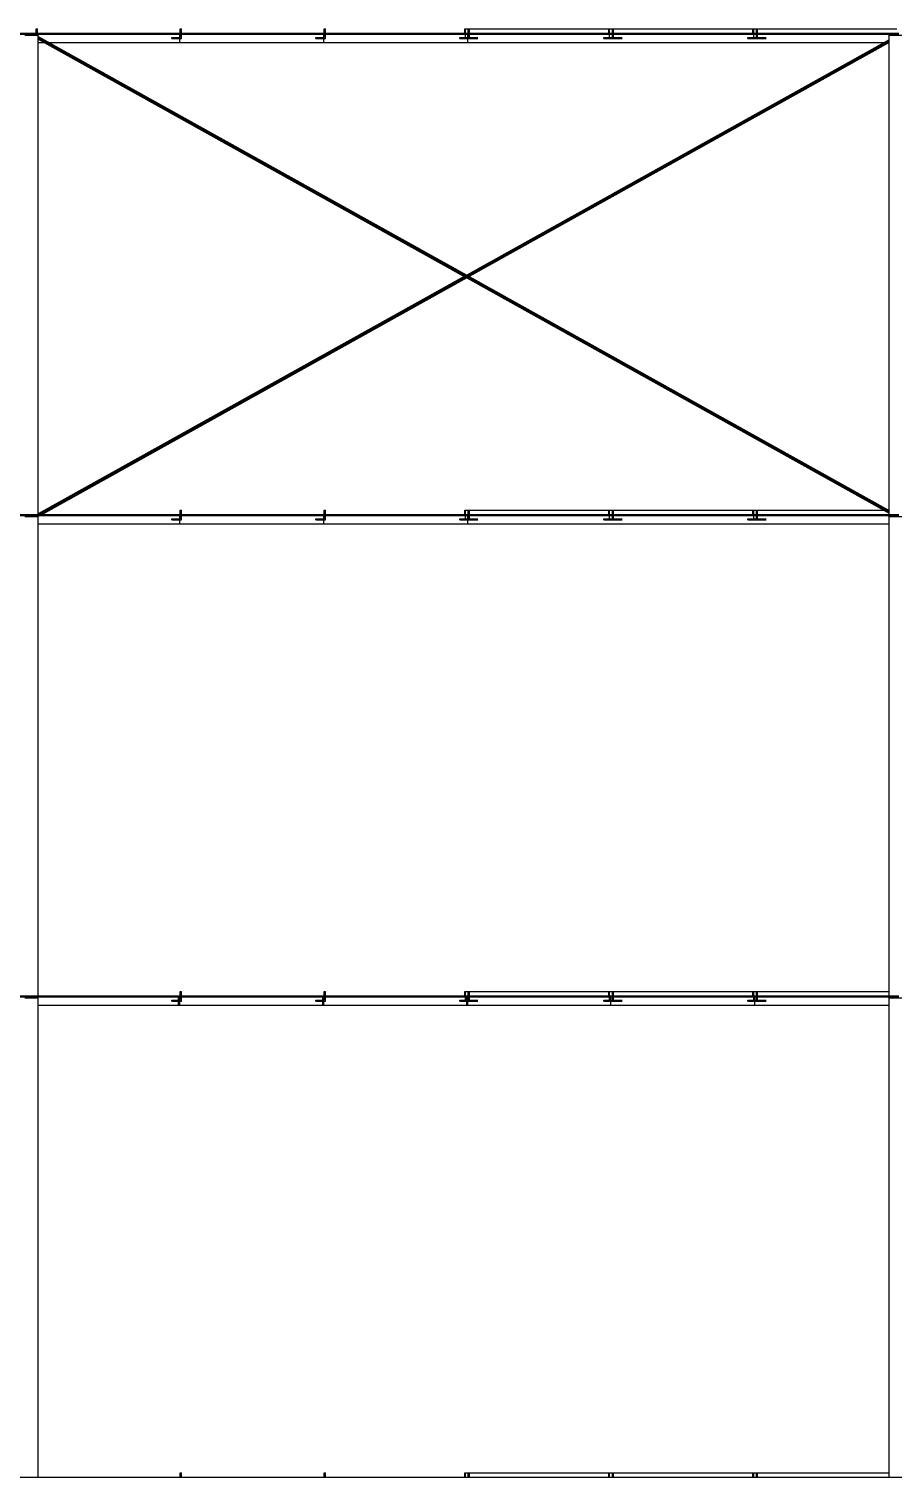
# Model space of a CAD drawing. Header units: inches. Extents: x -37 to 842, y -205 to 94.
# Drawn here: x 10.07 to 13.66, y -194.46 to -188.44 of the extents above; entities that cross this region are included whole.
import ezdxf

# ---------------------------------------------------------------- set-up
doc = ezdxf.new("R2010")
doc.units = ezdxf.units.IN
doc.header["$MEASUREMENT"] = 0
doc.layers.add('Planta_coberta-VIS', color=7, linetype='Continuous')

msp = doc.modelspace()

# ---------------------------------------------------------------- linework, layer by layer
at = {"layer": 'Planta_coberta-VIS'}
for p, q in [((10.0989, -188.4566), (10.0989, -188.4398)), ((10.0989, -188.4398), (10.1039, -188.4398)), ((10.1039, -188.4566), (10.1039, -188.4398)), ((10.6972, -188.4566), (10.6972, -188.4398)), ((10.6972, -188.4398), (10.7022, -188.4398)), ((10.7022, -188.4566), (10.7022, -188.4398)), ((11.2956, -188.4566), (11.2956, -188.4398)), ((11.2956, -188.4398), (11.3006, -188.4398)), ((11.3006, -188.4566), (11.3006, -188.4398)), ((11.8791, -188.4398), (11.8826, -188.4398)), ((11.8791, -188.4566), (11.8791, -188.4398)), ((11.8826, -188.4398), (11.8939, -188.4398)), ((11.8826, -188.4566), (11.8826, -188.4398)), ((11.8939, -188.4566), (11.8939, -188.4398)), ((11.8939, -188.4398), (11.8989, -188.4398)), ((11.8989, -188.4566), (11.8989, -188.4398)), ((11.8989, -188.4398), (12.4774, -188.4398)), ((12.4774, -188.4398), (12.4809, -188.4398)), ((12.4774, -188.4566), (12.4774, -188.4398)), ((12.4809, -188.4398), (12.4922, -188.4398)), ((12.4809, -188.4566), (12.4809, -188.4398)), ((12.4922, -188.4566), (12.4922, -188.4398)), ((12.4922, -188.4398), (12.4972, -188.4398)), ((12.4972, -188.4566), (12.4972, -188.4398)), ((12.4972, -188.4398), (13.0757, -188.4398)), ((13.0757, -188.4398), (13.0793, -188.4398)), ((13.0757, -188.4566), (13.0757, -188.4398)), ((13.0793, -188.4398), (13.0906, -188.4398)), ((13.0793, -188.4566), (13.0793, -188.4398)), ((13.0906, -188.4566), (13.0906, -188.4398)), ((13.0906, -188.4398), (13.0956, -188.4398)), ((13.0956, -188.4566), (13.0956, -188.4398)), ((13.0956, -188.4398), (13.6741, -188.4398)), ((6.5023, -188.4566), (10.0923, -188.4566)), ((6.5023, -188.4616), (10.0923, -188.4616)), ((10.052, -188.466), (10.107, -188.466)), ((10.0899, -188.4638), (10.0859, -188.466)), ((10.0899, -188.4638), (10.086, -188.466)), ((10.09, -188.4639), (10.0862, -188.466)), ((10.0901, -188.4641), (10.0866, -188.466)), ((10.0903, -188.4643), (10.0872, -188.466)), ((10.0905, -188.4646), (10.0879, -188.466)), ((10.0907, -188.4649), (10.0887, -188.466)), ((10.091, -188.4653), (10.0897, -188.466)), ((10.0899, -188.4638), (10.0899, -188.4638)), ((10.09, -188.4639), (10.0899, -188.4638)), ((10.0901, -188.4641), (10.09, -188.4639)), ((10.0903, -188.4643), (10.0901, -188.4641)), ((10.0905, -188.4646), (10.0903, -188.4643)), ((10.0907, -188.4649), (10.0905, -188.4646)), ((10.091, -188.4653), (10.0907, -188.4649)), ((10.0913, -188.4657), (10.0907, -188.466)), ((10.0913, -188.4657), (10.091, -188.4653)), ((10.0914, -188.466), (10.0913, -188.4657)), ((10.0923, -188.4616), (10.0923, -188.4566)), ((10.0923, -188.4616), (10.0923, -188.4566)), ((10.0923, -188.4566), (13.6823, -188.4566)), ((10.0923, -188.466), (10.0923, -188.4616)), ((10.0923, -188.466), (10.0923, -188.4616)), ((10.0923, -188.4616), (13.6823, -188.4616)), ((10.0933, -188.4657), (10.0931, -188.466)), ((10.0936, -188.4653), (10.0933, -188.4657)), ((10.0933, -188.4657), (10.0939, -188.466)), ((10.0938, -188.4649), (10.0936, -188.4653)), ((10.0936, -188.4653), (10.0949, -188.466)), ((10.0941, -188.4646), (10.0938, -188.4649)), ((10.0938, -188.4649), (10.0959, -188.466)), ((10.0943, -188.4643), (10.0941, -188.4646)), ((10.0941, -188.4646), (10.0967, -188.466)), ((10.0944, -188.4641), (10.0943, -188.4643)), ((10.0943, -188.4643), (10.0974, -188.466)), ((10.0946, -188.4639), (10.0944, -188.4641)), ((10.0944, -188.4641), (10.0979, -188.466)), ((10.0947, -188.4638), (10.0946, -188.4639)), ((10.0946, -188.4639), (10.0983, -188.466)), ((10.0947, -188.4638), (10.0947, -188.4638)), ((10.0947, -188.4638), (10.0986, -188.466)), ((10.0947, -188.4638), (10.0986, -188.466)), ((10.097, -188.4651), (10.097, -188.4616)), ((10.0989, -188.466), (10.0989, -188.4616)), ((10.1039, -188.466), (10.1039, -188.4616)), ((10.107, -190.4566), (10.107, -188.466)), ((10.107, -188.4707), (11.8873, -189.4625)), ((10.107, -188.4707), (11.8873, -189.4625)), ((10.107, -188.4708), (11.8873, -189.4626)), ((10.107, -188.4711), (11.8873, -189.4629)), ((10.107, -188.4714), (11.8873, -189.4632)), ((10.107, -188.4718), (11.8873, -189.4636)), ((10.107, -188.4722), (11.8873, -189.464)), ((10.107, -188.4727), (11.8873, -189.4645)), ((10.107, -188.4733), (11.8873, -189.4651)), ((10.107, -188.4739), (11.8873, -189.4658)), ((10.107, -188.4746), (11.8873, -189.4664)), ((10.107, -188.4753), (13.642, -190.4447)), ((10.107, -188.476), (11.8866, -189.4675)), ((10.107, -188.4767), (11.8853, -189.4675)), ((10.107, -188.4775), (11.8841, -189.4675)), ((10.107, -188.4782), (11.8829, -189.4675)), ((10.107, -188.4788), (11.8818, -189.4676)), ((10.107, -188.4794), (11.8808, -189.4676)), ((10.107, -188.48), (11.8798, -189.4677)), ((10.107, -188.4806), (11.879, -189.4678)), ((10.107, -188.481), (11.8783, -189.4678)), ((10.107, -188.4814), (11.8778, -189.4679)), ((10.107, -188.4817), (11.8774, -189.468)), ((10.107, -188.4819), (11.8772, -189.4681)), ((10.107, -188.4821), (11.877, -189.4682)), ((10.107, -188.4821), (11.8771, -189.4682)), ((10.107, -188.4966), (10.133, -188.4966)), ((13.642, -188.4896), (10.1112, -190.4566)), ((10.1535, -188.4966), (10.6934, -188.4966)), ((10.6622, -188.4798), (10.6622, -188.4748)), ((10.6622, -188.4748), (10.6972, -188.4748)), ((10.6622, -188.4798), (10.7022, -188.4798)), ((10.6934, -188.4966), (10.6953, -188.4966)), ((10.6953, -188.4748), (10.6953, -188.4616)), ((10.6953, -188.4966), (10.6953, -188.4798)), ((10.6953, -188.4966), (10.6972, -188.4966)), ((10.6972, -188.4748), (10.6972, -188.4616)), ((10.6972, -188.4966), (11.2917, -188.4966)), ((10.7022, -188.4798), (10.7022, -188.4616)), ((11.2606, -188.4798), (11.2606, -188.4748)), ((11.2606, -188.4748), (11.2956, -188.4748)), ((11.2606, -188.4798), (11.3006, -188.4798)), ((11.2917, -188.4966), (11.2936, -188.4966)), ((11.2936, -188.4748), (11.2936, -188.4616)), ((11.2936, -188.4966), (11.2936, -188.4798)), ((11.2936, -188.4966), (11.2956, -188.4966)), ((11.2956, -188.4748), (11.2956, -188.4616)), ((11.2956, -188.4966), (11.89, -188.4966)), ((11.3006, -188.4798), (11.3006, -188.4616)), ((11.8589, -188.4798), (11.8589, -188.4748)), ((11.8589, -188.4748), (11.8873, -188.4748)), ((11.8589, -188.4798), (11.8873, -188.4798)), ((11.8826, -188.4748), (11.8826, -188.4616)), ((11.8873, -188.4748), (11.9074, -188.4748)), ((11.8873, -188.4798), (11.9074, -188.4798)), ((13.642, -188.4849), (11.8873, -189.4625)), ((13.642, -188.485), (11.8873, -189.4625)), ((13.642, -188.4851), (11.8873, -189.4626)), ((13.642, -188.4853), (11.8873, -189.4629)), ((13.642, -188.4856), (11.8873, -189.4632)), ((13.642, -188.486), (11.8873, -189.4636)), ((13.642, -188.4865), (11.8873, -189.464)), ((13.642, -188.487), (11.8873, -189.4645)), ((13.642, -188.4876), (11.8873, -189.4651)), ((13.642, -188.4882), (11.8873, -189.4658)), ((13.642, -188.4889), (11.8873, -189.4664)), ((13.642, -188.4903), (11.8879, -189.4675)), ((13.642, -188.491), (11.8892, -189.4675)), ((11.89, -188.4966), (11.892, -188.4966)), ((13.642, -188.4917), (11.8905, -189.4675)), ((13.642, -188.4924), (11.8917, -189.4675)), ((11.892, -188.4748), (11.892, -188.4616)), ((11.892, -188.4966), (11.892, -188.4798)), ((11.892, -188.4966), (11.8939, -188.4966)), ((13.642, -188.4931), (11.8928, -189.4676)), ((13.642, -188.4937), (11.8938, -189.4676)), ((11.8939, -188.4748), (11.8939, -188.4616)), ((11.8939, -188.4966), (13.621, -188.4966)), ((13.642, -188.4943), (11.8947, -189.4677)), ((13.642, -188.4948), (11.8956, -189.4678)), ((13.642, -188.4953), (11.8962, -189.4678)), ((13.642, -188.4957), (11.8968, -189.4679)), ((13.642, -188.496), (11.8972, -189.468)), ((13.642, -188.4962), (11.8974, -189.4681)), ((13.642, -188.4963), (11.8975, -189.4682)), ((13.642, -188.4964), (11.8976, -189.4682)), ((11.8989, -188.4748), (11.8989, -188.4616)), ((11.9074, -188.4748), (11.934, -188.4748)), ((11.9074, -188.4798), (11.9074, -188.4748)), ((11.9074, -188.4798), (11.934, -188.4798)), ((12.4572, -188.4798), (12.4572, -188.4748)), ((12.4572, -188.4748), (12.4856, -188.4748)), ((12.4572, -188.4798), (12.4856, -188.4798)), ((12.4809, -188.4748), (12.4809, -188.4616)), ((12.4856, -188.4748), (12.5057, -188.4748)), ((12.4856, -188.4798), (12.5057, -188.4798)), ((12.4922, -188.4748), (12.4922, -188.4616)), ((12.4972, -188.4748), (12.4972, -188.4616)), ((12.5057, -188.4748), (12.5323, -188.4748)), ((12.5057, -188.4798), (12.5057, -188.4748)), ((12.5057, -188.4798), (12.5323, -188.4798)), ((13.0556, -188.4798), (13.0556, -188.4748)), ((13.0556, -188.4748), (13.084, -188.4748)), ((13.0556, -188.4798), (13.084, -188.4798)), ((13.0793, -188.4748), (13.0793, -188.4616)), ((13.084, -188.4748), (13.1041, -188.4748)), ((13.084, -188.4798), (13.1041, -188.4798)), ((13.0906, -188.4748), (13.0906, -188.4616)), ((13.0956, -188.4748), (13.0956, -188.4616)), ((13.1041, -188.4748), (13.1306, -188.4748)), ((13.1041, -188.4798), (13.1041, -188.4748)), ((13.1041, -188.4798), (13.1306, -188.4798)), ((13.6416, -188.4966), (13.642, -188.4966)), ((13.642, -190.4566), (13.642, -188.466)), ((13.642, -188.466), (13.697, -188.466)), ((11.8808, -189.4676), (10.107, -190.4558)), ((11.8819, -189.4676), (10.107, -190.4564)), ((11.8799, -189.4677), (10.107, -190.4554)), ((11.8784, -189.4678), (10.107, -190.4547)), ((11.8791, -189.4678), (10.107, -190.455)), ((11.8778, -189.4679), (10.107, -190.4545)), ((11.8774, -189.468), (10.107, -190.4543)), ((11.8772, -189.4681), (10.107, -190.4543)), ((11.883, -189.4675), (10.1076, -190.4566)), ((11.8842, -189.4675), (10.1087, -190.4566)), ((11.8854, -189.4675), (10.1099, -190.4566)), ((11.8873, -189.4678), (10.1125, -190.4566)), ((11.8873, -189.4686), (10.1138, -190.4566)), ((11.8873, -189.4678), (13.642, -190.4454)), ((11.8873, -189.4686), (13.642, -190.4461)), ((11.8891, -189.4675), (13.642, -190.444)), ((11.8904, -189.4675), (13.642, -190.4433)), ((11.8916, -189.4675), (13.642, -190.4427)), ((11.8927, -189.4676), (13.642, -190.4421)), ((11.8937, -189.4676), (13.642, -190.4416)), ((11.8947, -189.4677), (13.642, -190.4411)), ((11.8955, -189.4678), (13.642, -190.4407)), ((11.8962, -189.4678), (13.642, -190.4404)), ((11.8967, -189.4679), (13.642, -190.4402)), ((11.8971, -189.468), (13.642, -190.4401)), ((11.8974, -189.4681), (13.642, -190.44)), ((11.8873, -189.4693), (10.115, -190.4566)), ((11.8873, -189.47), (10.1163, -190.4566)), ((11.8873, -189.4706), (10.1175, -190.4566)), ((11.8873, -189.4713), (10.1186, -190.4566)), ((11.8873, -189.4718), (10.1197, -190.4566)), ((11.8873, -189.4724), (10.1206, -190.4566)), ((11.8873, -189.4728), (10.1214, -190.4566)), ((11.8873, -189.4732), (10.1221, -190.4566)), ((11.8873, -189.4735), (10.1227, -190.4566)), ((11.8873, -189.4737), (10.1231, -190.4566)), ((11.8873, -189.4739), (10.1233, -190.4566)), ((11.8873, -189.4739), (10.1234, -190.4566)), ((11.8873, -189.4693), (13.642, -190.4468)), ((11.8873, -189.47), (13.642, -190.4475)), ((11.8873, -189.4706), (13.642, -190.4482)), ((11.8873, -189.4713), (13.642, -190.4488)), ((11.8873, -189.4718), (13.642, -190.4494)), ((11.8873, -189.4724), (13.642, -190.4499)), ((11.8873, -189.4728), (13.642, -190.4504)), ((11.8873, -189.4732), (13.642, -190.4508)), ((11.8873, -189.4735), (13.642, -190.4511)), ((11.8873, -189.4737), (13.642, -190.4513)), ((11.8873, -189.4739), (13.642, -190.4515)), ((11.8873, -189.4739), (13.642, -190.4514)), ((6.5023, -190.4566), (10.0923, -190.4566)), ((6.5023, -190.4616), (10.0923, -190.4616)), ((10.052, -190.466), (10.107, -190.466)), ((10.052, -190.466), (10.107, -190.466)), ((10.0923, -190.4616), (10.0923, -190.4566)), ((10.0923, -190.4616), (10.0923, -190.4566)), ((10.0923, -190.4566), (13.6823, -190.4566)), ((10.0923, -190.4616), (13.6823, -190.4616)), ((10.107, -190.466), (10.107, -190.4616)), ((10.1144, -190.4616), (10.107, -190.4657)), ((10.1073, -190.4616), (10.107, -190.4618)), ((10.1085, -190.4616), (10.107, -190.4624)), ((10.1096, -190.4616), (10.107, -190.4631)), ((10.1107, -190.4616), (10.107, -190.4637)), ((10.1116, -190.4616), (10.107, -190.4642)), ((10.1124, -190.4616), (10.107, -190.4646)), ((10.1131, -190.4616), (10.107, -190.465)), ((10.1137, -190.4616), (10.107, -190.4653)), ((10.1141, -190.4616), (10.107, -190.4655)), ((10.1143, -190.4616), (10.107, -190.4657)), ((10.107, -192.4566), (10.107, -190.466)), ((10.6622, -190.4798), (10.6622, -190.4748)), ((10.6622, -190.4748), (10.6972, -190.4748)), ((10.6622, -190.4798), (10.7022, -190.4798)), ((10.6953, -190.4748), (10.6953, -190.4616)), ((10.6953, -190.4966), (10.6953, -190.4798)), ((10.6972, -190.4566), (10.6972, -190.4398)), ((10.6972, -190.4398), (10.7022, -190.4398)), ((10.6972, -190.4748), (10.6972, -190.4616)), ((10.7022, -190.4566), (10.7022, -190.4398)), ((10.7022, -190.4798), (10.7022, -190.4616)), ((11.2606, -190.4798), (11.2606, -190.4748)), ((11.2606, -190.4748), (11.2956, -190.4748)), ((11.2606, -190.4798), (11.3006, -190.4798)), ((11.2936, -190.4748), (11.2936, -190.4616)), ((11.2936, -190.4966), (11.2936, -190.4798)), ((11.2956, -190.4566), (11.2956, -190.4398)), ((11.2956, -190.4398), (11.3006, -190.4398)), ((11.2956, -190.4748), (11.2956, -190.4616)), ((11.3006, -190.4566), (11.3006, -190.4398)), ((11.3006, -190.4798), (11.3006, -190.4616)), ((11.8589, -190.4798), (11.8589, -190.4748)), ((11.8589, -190.4748), (11.8873, -190.4748)), ((11.8589, -190.4798), (11.8873, -190.4798)), ((11.8791, -190.4398), (11.8826, -190.4398)), ((11.8791, -190.4566), (11.8791, -190.4398)), ((11.8826, -190.4398), (11.8939, -190.4398)), ((11.8826, -190.4566), (11.8826, -190.4398)), ((11.8826, -190.4748), (11.8826, -190.4616)), ((11.8873, -190.4748), (11.9074, -190.4748)), ((11.8873, -190.4798), (11.9074, -190.4798)), ((11.892, -190.4748), (11.892, -190.4616)), ((11.892, -190.4966), (11.892, -190.4798)), ((11.8939, -190.4566), (11.8939, -190.4398)), ((11.8939, -190.4398), (11.8989, -190.4398)), ((11.8939, -190.4748), (11.8939, -190.4616)), ((11.8989, -190.4398), (12.4774, -190.4398)), ((11.8989, -190.4566), (11.8989, -190.4398)), ((11.8989, -190.4748), (11.8989, -190.4616)), ((11.9074, -190.4748), (11.934, -190.4748)), ((11.9074, -190.4798), (11.9074, -190.4748)), ((11.9074, -190.4798), (11.934, -190.4798)), ((12.4572, -190.4798), (12.4572, -190.4748)), ((12.4572, -190.4748), (12.4856, -190.4748)), ((12.4572, -190.4798), (12.4856, -190.4798)), ((12.4774, -190.4398), (12.4809, -190.4398)), ((12.4774, -190.4566), (12.4774, -190.4398)), ((12.4809, -190.4398), (12.4922, -190.4398)), ((12.4809, -190.4566), (12.4809, -190.4398)), ((12.4809, -190.4748), (12.4809, -190.4616)), ((12.4856, -190.4748), (12.5057, -190.4748)), ((12.4856, -190.4798), (12.5057, -190.4798)), ((12.4922, -190.4566), (12.4922, -190.4398)), ((12.4922, -190.4398), (12.4972, -190.4398)), ((12.4922, -190.4748), (12.4922, -190.4616)), ((12.4972, -190.4398), (13.0757, -190.4398)), ((12.4972, -190.4566), (12.4972, -190.4398)), ((12.4972, -190.4748), (12.4972, -190.4616)), ((12.5057, -190.4748), (12.5323, -190.4748)), ((12.5057, -190.4798), (12.5057, -190.4748)), ((12.5057, -190.4798), (12.5323, -190.4798)), ((13.0556, -190.4798), (13.0556, -190.4748)), ((13.0556, -190.4748), (13.084, -190.4748)), ((13.0556, -190.4798), (13.084, -190.4798)), ((13.0757, -190.4398), (13.0793, -190.4398)), ((13.0757, -190.4566), (13.0757, -190.4398)), ((13.0793, -190.4398), (13.0906, -190.4398)), ((13.0793, -190.4566), (13.0793, -190.4398)), ((13.0793, -190.4748), (13.0793, -190.4616)), ((13.084, -190.4748), (13.1041, -190.4748)), ((13.084, -190.4798), (13.1041, -190.4798)), ((13.0906, -190.4566), (13.0906, -190.4398)), ((13.0906, -190.4398), (13.0956, -190.4398)), ((13.0906, -190.4748), (13.0906, -190.4616)), ((13.0956, -190.4398), (13.621, -190.4398)), ((13.0956, -190.4566), (13.0956, -190.4398)), ((13.0956, -190.4748), (13.0956, -190.4616)), ((13.1041, -190.4748), (13.1306, -190.4748)), ((13.1041, -190.4798), (13.1041, -190.4748)), ((13.1041, -190.4798), (13.1306, -190.4798)), ((13.6416, -190.4398), (13.642, -190.4398)), ((13.642, -190.466), (13.642, -190.4616)), ((13.642, -190.466), (13.697, -190.466)), ((13.642, -192.4566), (13.642, -190.466)), ((13.642, -190.466), (13.697, -190.466)), ((10.107, -190.4966), (10.6934, -190.4966)), ((10.6934, -190.4966), (10.6953, -190.4966)), ((10.6953, -190.4966), (10.6972, -190.4966)), ((10.6972, -190.4966), (11.2917, -190.4966)), ((11.2917, -190.4966), (11.2936, -190.4966)), ((11.2936, -190.4966), (11.2956, -190.4966)), ((11.2956, -190.4966), (11.89, -190.4966)), ((11.89, -190.4966), (11.892, -190.4966)), ((11.892, -190.4966), (11.8939, -190.4966)), ((11.8939, -190.4966), (13.642, -190.4966)), ((6.5023, -192.4566), (10.0923, -192.4566)), ((6.5023, -192.4616), (10.0923, -192.4616)), ((10.052, -192.466), (10.107, -192.466)), ((10.052, -192.466), (10.107, -192.466)), ((10.0923, -192.4616), (10.0923, -192.4566)), ((10.0923, -192.4566), (10.6906, -192.4566)), ((10.0923, -192.4616), (10.0923, -192.4566)), ((10.0923, -192.4616), (10.6906, -192.4616)), ((10.107, -192.466), (10.107, -192.4616)), ((10.107, -194.4566), (10.107, -192.466)), ((10.6622, -192.4798), (10.6622, -192.4748)), ((10.6622, -192.4748), (10.6972, -192.4748)), ((10.6906, -192.4616), (10.6906, -192.4566)), ((10.6906, -192.4566), (11.289, -192.4566)), ((10.6906, -192.4616), (10.6906, -192.4566)), ((10.6906, -192.4748), (10.6906, -192.4616)), ((10.6906, -192.4616), (11.289, -192.4616)), ((10.6906, -192.4748), (10.6906, -192.4616)), ((10.6953, -192.4748), (10.6953, -192.4616)), ((10.6972, -192.4566), (10.6972, -192.4398)), ((10.6972, -192.4398), (10.7022, -192.4398)), ((10.6972, -192.4748), (10.6972, -192.4616)), ((10.7022, -192.4566), (10.7022, -192.4398)), ((10.7022, -192.4798), (10.7022, -192.4616)), ((11.2606, -192.4798), (11.2606, -192.4748)), ((11.2606, -192.4748), (11.2956, -192.4748)), ((11.289, -192.4616), (11.289, -192.4566)), ((11.289, -192.4566), (11.8873, -192.4566)), ((11.289, -192.4616), (11.289, -192.4566)), ((11.289, -192.4748), (11.289, -192.4616)), ((11.289, -192.4616), (11.8873, -192.4616)), ((11.289, -192.4748), (11.289, -192.4616)), ((11.2936, -192.4748), (11.2936, -192.4616)), ((11.2956, -192.4566), (11.2956, -192.4398)), ((11.2956, -192.4398), (11.3006, -192.4398)), ((11.2956, -192.4748), (11.2956, -192.4616)), ((11.3006, -192.4566), (11.3006, -192.4398)), ((11.3006, -192.4798), (11.3006, -192.4616)), ((11.8589, -192.4798), (11.8589, -192.4748)), ((11.8589, -192.4748), (11.8873, -192.4748)), ((11.8791, -192.4398), (11.8826, -192.4398)), ((11.8791, -192.4566), (11.8791, -192.4398)), ((11.8826, -192.4398), (11.8939, -192.4398)), ((11.8826, -192.4566), (11.8826, -192.4398)), ((11.8826, -192.4748), (11.8826, -192.4616)), ((11.8873, -192.4616), (11.8873, -192.4566)), ((11.8873, -192.4566), (12.4856, -192.4566)), ((11.8873, -192.4616), (11.8873, -192.4566)), ((11.8873, -192.4748), (11.8873, -192.4616)), ((11.8873, -192.4616), (12.4856, -192.4616)), ((11.8873, -192.4748), (11.8873, -192.4616)), ((11.8873, -192.4748), (11.9074, -192.4748)), ((11.892, -192.4748), (11.892, -192.4616)), ((11.8939, -192.4566), (11.8939, -192.4398)), ((11.8939, -192.4398), (11.8989, -192.4398)), ((11.8939, -192.4748), (11.8939, -192.4616)), ((11.8989, -192.4398), (12.4774, -192.4398)), ((11.8989, -192.4566), (11.8989, -192.4398)), ((11.8989, -192.4748), (11.8989, -192.4616)), ((11.9074, -192.4748), (11.934, -192.4748)), ((11.9074, -192.4798), (11.9074, -192.4748)), ((12.4572, -192.4798), (12.4572, -192.4748)), ((12.4572, -192.4748), (12.4856, -192.4748)), ((12.4774, -192.4398), (12.4809, -192.4398)), ((12.4774, -192.4566), (12.4774, -192.4398)), ((12.4809, -192.4398), (12.4922, -192.4398)), ((12.4809, -192.4566), (12.4809, -192.4398)), ((12.4809, -192.4748), (12.4809, -192.4616)), ((12.4856, -192.4616), (12.4856, -192.4566)), ((12.4856, -192.4566), (13.084, -192.4566)), ((12.4856, -192.4616), (12.4856, -192.4566)), ((12.4856, -192.4748), (12.4856, -192.4616)), ((12.4856, -192.4616), (13.084, -192.4616)), ((12.4856, -192.4748), (12.4856, -192.4616)), ((12.4856, -192.4748), (12.5057, -192.4748)), ((12.4922, -192.4566), (12.4922, -192.4398)), ((12.4922, -192.4398), (12.4972, -192.4398)), ((12.4922, -192.4748), (12.4922, -192.4616)), ((12.4972, -192.4398), (13.0757, -192.4398)), ((12.4972, -192.4566), (12.4972, -192.4398)), ((12.4972, -192.4748), (12.4972, -192.4616)), ((12.5057, -192.4748), (12.5323, -192.4748)), ((12.5057, -192.4798), (12.5057, -192.4748)), ((13.0556, -192.4798), (13.0556, -192.4748)), ((13.0556, -192.4748), (13.084, -192.4748)), ((13.0757, -192.4398), (13.0793, -192.4398)), ((13.0757, -192.4566), (13.0757, -192.4398)), ((13.0793, -192.4398), (13.0906, -192.4398)), ((13.0793, -192.4566), (13.0793, -192.4398)), ((13.0793, -192.4748), (13.0793, -192.4616)), ((13.084, -192.4616), (13.084, -192.4566)), ((13.084, -192.4566), (13.6823, -192.4566)), ((13.084, -192.4616), (13.084, -192.4566)), ((13.084, -192.4748), (13.084, -192.4616)), ((13.084, -192.4616), (13.6823, -192.4616)), ((13.084, -192.4748), (13.084, -192.4616)), ((13.084, -192.4748), (13.1041, -192.4748)), ((13.0906, -192.4566), (13.0906, -192.4398)), ((13.0906, -192.4398), (13.0956, -192.4398)), ((13.0906, -192.4748), (13.0906, -192.4616)), ((13.0956, -192.4398), (13.642, -192.4398)), ((13.0956, -192.4566), (13.0956, -192.4398)), ((13.0956, -192.4748), (13.0956, -192.4616)), ((13.1041, -192.4748), (13.1306, -192.4748)), ((13.1041, -192.4798), (13.1041, -192.4748)), ((13.642, -192.466), (13.642, -192.4616)), ((13.642, -192.466), (13.697, -192.466)), ((13.642, -194.4566), (13.642, -192.466)), ((13.642, -192.466), (13.697, -192.466)), ((10.107, -192.4966), (10.6906, -192.4966)), ((10.6622, -192.4798), (10.7022, -192.4798)), ((10.6906, -192.4966), (10.6906, -192.4798)), ((10.6906, -192.4966), (10.6906, -192.4798)), ((10.6906, -192.4966), (10.6934, -192.4966)), ((10.6934, -192.4966), (10.6953, -192.4966)), ((10.6953, -192.4966), (10.6953, -192.4798)), ((10.6953, -192.4966), (10.6972, -192.4966)), ((10.6972, -192.4966), (11.289, -192.4966)), ((11.2606, -192.4798), (11.3006, -192.4798)), ((11.289, -192.4966), (11.289, -192.4798)), ((11.289, -192.4966), (11.289, -192.4798)), ((11.289, -192.4966), (11.2917, -192.4966)), ((11.2917, -192.4966), (11.2936, -192.4966)), ((11.2936, -192.4966), (11.2936, -192.4798)), ((11.2936, -192.4966), (11.2956, -192.4966)), ((11.2956, -192.4966), (11.8873, -192.4966)), ((11.8589, -192.4798), (11.8873, -192.4798)), ((11.8873, -192.4798), (11.9074, -192.4798)), ((11.8873, -192.4966), (11.8873, -192.4798)), ((11.8873, -192.4966), (11.8873, -192.4798)), ((11.8873, -192.4966), (11.89, -192.4966)), ((11.89, -192.4966), (11.892, -192.4966)), ((11.892, -192.4966), (11.892, -192.4798)), ((11.892, -192.4966), (11.8939, -192.4966)), ((11.8939, -192.4966), (12.4856, -192.4966)), ((11.9074, -192.4798), (11.934, -192.4798)), ((12.4572, -192.4798), (12.4856, -192.4798)), ((12.4856, -192.4798), (12.5057, -192.4798)), ((12.4856, -192.4966), (12.4856, -192.4798)), ((12.4856, -192.4966), (12.4856, -192.4798)), ((12.4856, -192.4966), (13.084, -192.4966)), ((12.5057, -192.4798), (12.5323, -192.4798)), ((13.0556, -192.4798), (13.084, -192.4798)), ((13.084, -192.4798), (13.1041, -192.4798)), ((13.084, -192.4966), (13.084, -192.4798)), ((13.084, -192.4966), (13.084, -192.4798)), ((13.084, -192.4966), (13.642, -192.4966)), ((13.1041, -192.4798), (13.1306, -192.4798)), ((6.5023, -194.4566), (17.2723, -194.4566)), ((10.6972, -194.4566), (10.6972, -194.4398)), ((10.6972, -194.4398), (10.7022, -194.4398)), ((10.7022, -194.4566), (10.7022, -194.4398)), ((11.2956, -194.4566), (11.2956, -194.4398)), ((11.2956, -194.4398), (11.3006, -194.4398)), ((11.3006, -194.4566), (11.3006, -194.4398)), ((11.8791, -194.4398), (11.8826, -194.4398)), ((11.8791, -194.4566), (11.8791, -194.4398)), ((11.8826, -194.4398), (11.8939, -194.4398)), ((11.8826, -194.4566), (11.8826, -194.4398)), ((11.8939, -194.4566), (11.8939, -194.4398)), ((11.8939, -194.4398), (11.8989, -194.4398)), ((11.8989, -194.4398), (12.4774, -194.4398)), ((11.8989, -194.4566), (11.8989, -194.4398)), ((12.4774, -194.4398), (12.4809, -194.4398)), ((12.4774, -194.4566), (12.4774, -194.4398)), ((12.4809, -194.4398), (12.4922, -194.4398)), ((12.4809, -194.4566), (12.4809, -194.4398)), ((12.4922, -194.4566), (12.4922, -194.4398)), ((12.4922, -194.4398), (12.4972, -194.4398)), ((12.4972, -194.4398), (13.0757, -194.4398)), ((12.4972, -194.4566), (12.4972, -194.4398)), ((13.0757, -194.4398), (13.0793, -194.4398)), ((13.0757, -194.4566), (13.0757, -194.4398)), ((13.0793, -194.4398), (13.0906, -194.4398)), ((13.0793, -194.4566), (13.0793, -194.4398)), ((13.0906, -194.4566), (13.0906, -194.4398)), ((13.0906, -194.4398), (13.0956, -194.4398)), ((13.0956, -194.4398), (13.642, -194.4398)), ((13.0956, -194.4566), (13.0956, -194.4398))]:
    msp.add_line(p, q, dxfattribs=at)

doc.saveas('drawing.dxf')
